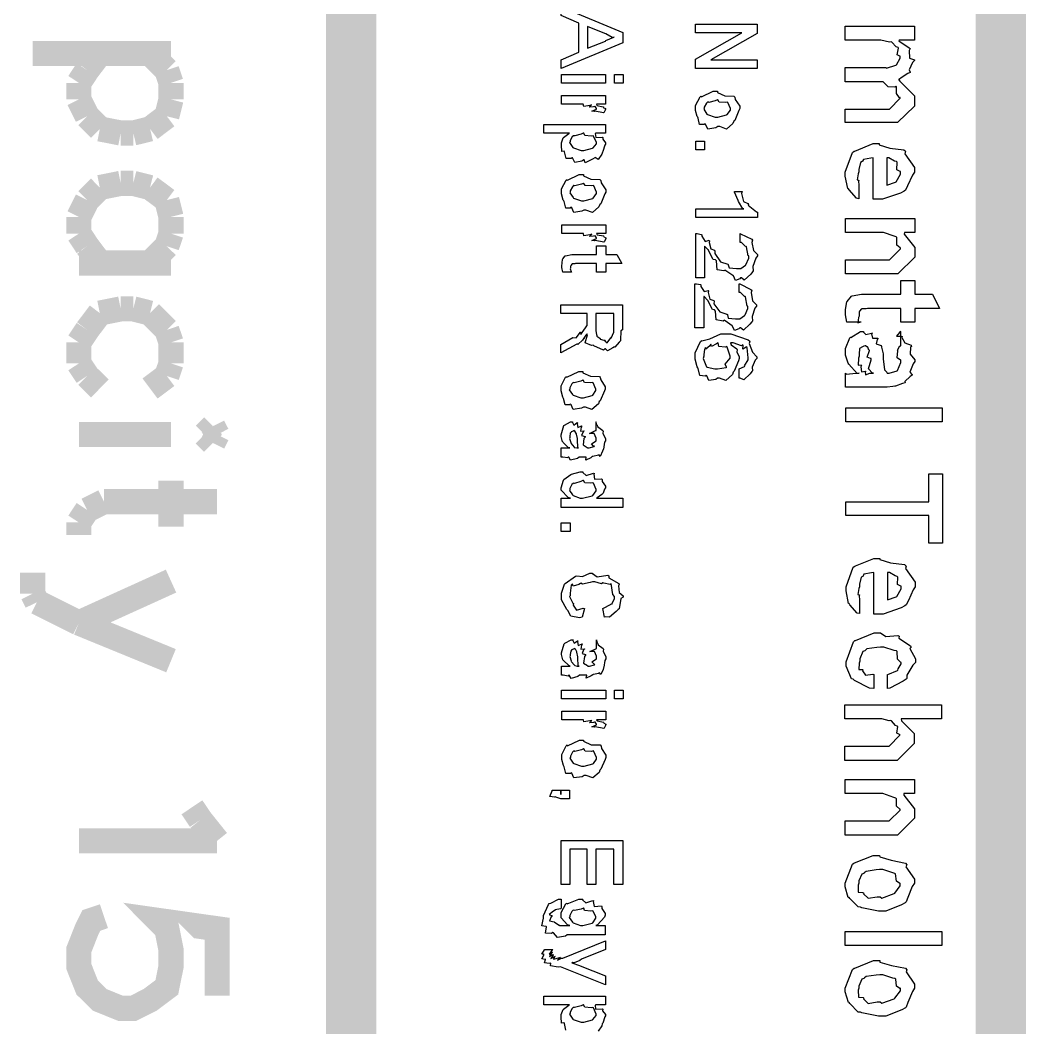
# Model space of a CAD drawing. Extents: x 0.1 to 11.6, y 0.3 to 16.2.
# Drawn here: x 1.4883 to 1.8883, y 1.4606 to 1.8616 of the extents above; entities that cross this region are included whole.
import ezdxf

# ---------------------------------------------------------------- set-up
doc = ezdxf.new("R2010")
doc.units = 0
doc.header["$MEASUREMENT"] = 0

msp = doc.modelspace()

# ---------------------------------------------------------------- linework, layer by layer
at = {"color": 0}
for points, const_width in [([(1.62001, 0.531685), (1.62001, 4.18001)], 0.02), ([(1.87831, 0.513346), (1.87831, 4.18001)], 0.02), ([(1.54833, 1.84831), (1.49333, 1.84831)], 0.01), ([(1.51497, 1.84169), (1.52001, 1.84831)], 0.01), ([(1.53999, 1.84831), (1.54665, 1.84169)], 0.01), ([(1.51167, 1.83664), (1.51497, 1.84169)], 0.01), ([(1.54665, 1.84169), (1.54833, 1.83664)], 0.01), ([(1.51167, 1.83003), (1.51167, 1.83664)], 0.01), ([(1.54833, 1.83664), (1.54833, 1.83003)], 0.01), ([(1.51497, 1.82335), (1.51167, 1.83003)], 0.01), ([(1.54833, 1.83003), (1.54665, 1.82335)], 0.01), ([(1.52001, 1.81831), (1.51497, 1.82335)], 0.01), ([(1.54665, 1.82335), (1.53999, 1.81831)], 0.01), ([(1.52832, 1.81668), (1.52001, 1.81831)], 0.01), ([(1.53331, 1.81668), (1.52832, 1.81668)], 0.01), ([(1.53999, 1.81831), (1.53331, 1.81668)], 0.01), ([(1.52832, 1.79665), (1.52001, 1.79497)], 0.01), ([(1.53331, 1.79665), (1.52832, 1.79665)], 0.01), ([(1.53999, 1.79497), (1.53331, 1.79665)], 0.01), ([(1.52001, 1.79497), (1.51497, 1.78999)], 0.01), ([(1.54665, 1.78999), (1.53999, 1.79497)], 0.01), ([(1.51497, 1.78999), (1.51167, 1.78331)], 0.01), ([(1.54833, 1.78331), (1.54665, 1.78999)], 0.01), ([(1.51167, 1.78331), (1.51167, 1.77664)], 0.01), ([(1.54833, 1.77664), (1.54833, 1.78331)], 0.01), ([(1.51167, 1.77664), (1.51497, 1.77165)], 0.01), ([(1.54665, 1.77165), (1.54833, 1.77664)], 0.01), ([(1.51497, 1.77165), (1.52001, 1.76497)], 0.01), ([(1.53999, 1.76497), (1.54665, 1.77165)], 0.01), ([(1.54833, 1.76497), (1.51167, 1.76497)], 0.01), ([(1.52001, 1.74501), (1.51497, 1.73833)], 0.01), ([(1.52832, 1.74669), (1.52001, 1.74501)], 0.01), ([(1.53331, 1.74669), (1.52832, 1.74669)], 0.01), ([(1.53999, 1.74501), (1.53331, 1.74669)], 0.01), ([(1.54665, 1.73833), (1.53999, 1.74501)], 0.01), ([(1.51497, 1.73833), (1.51167, 1.73335)], 0.01), ([(1.54833, 1.73335), (1.54665, 1.73833)], 0.01), ([(1.51167, 1.73335), (1.51167, 1.72499)], 0.01), ([(1.54833, 1.72499), (1.54833, 1.73335)], 0.01), ([(1.51167, 1.72499), (1.51497, 1.72)], 0.01), ([(1.54665, 1.72), (1.54833, 1.72499)], 0.01), ([(1.51497, 1.72), (1.52001, 1.715)], 0.01), ([(1.53999, 1.715), (1.54665, 1.72)], 0.01), ([(1.565, 1.69997), (1.56168, 1.69667)], 0.01), ([(1.56668, 1.69667), (1.565, 1.69997)], 0.01), ([(1.54833, 1.69667), (1.51167, 1.69667)], 0.01), ([(1.56168, 1.69667), (1.565, 1.69331)], 0.01), ([(1.565, 1.69331), (1.56668, 1.69667)], 0.01), ([(1.54833, 1.67833), (1.54833, 1.66)], 0.01), ([(1.52165, 1.66997), (1.51497, 1.66667)], 0.01), ([(1.56668, 1.66997), (1.52165, 1.66997)], 0.01), ([(1.51497, 1.66667), (1.51167, 1.66168)], 0.01), ([(1.51167, 1.66168), (1.51167, 1.65668)], 0.01), ([(1.49333, 1.63336), (1.49333, 1.64165)], 0.01), ([(1.54833, 1.63835), (1.51167, 1.62169)], 0.01), ([(1.49501, 1.62999), (1.49333, 1.63336)], 0.01), ([(1.51167, 1.62169), (1.49501, 1.62999)], 0.01), ([(1.54833, 1.60667), (1.51167, 1.62169)], 0.01), ([(1.55664, 1.54833), (1.56, 1.54335)], 0.01), ([(1.56, 1.54335), (1.56668, 1.535)], 0.01), ([(1.56668, 1.535), (1.51167, 1.535)], 0.01), ([(1.56668, 1.47331), (1.56668, 1.5), (1.54335, 1.50331), (1.54665, 1.5), (1.54833, 1.49164), (1.54833, 1.48497), (1.54665, 1.47667), (1.53999, 1.47168), (1.53331, 1.46832), (1.52832, 1.46832), (1.52001, 1.47168), (1.51497, 1.47667), (1.51167, 1.48497), (1.51167, 1.49164), (1.51497, 1.5), (1.51665, 1.50331), (1.52165, 1.50499)], 0.01)]:
    msp.add_lwpolyline(points, dxfattribs=dict(at, const_width=const_width))
for points in [[(1.70356, 1.86692), (1.72808, 1.85671), (1.72808, 1.8526), (1.70356, 1.84239), (1.70356, 1.84586), (1.7105, 1.8489), (1.7105, 1.8604), (1.70356, 1.86344), (1.70356, 1.86692)], [(1.71397, 1.8591), (1.71397, 1.85042), (1.72114, 1.85324), (1.72131, 1.85346), (1.7245, 1.85476), (1.72461, 1.85476), (1.72374, 1.85471), (1.72125, 1.85613), (1.72092, 1.85628), (1.71397, 1.8591)], [(1.75689, 1.85997), (1.78142, 1.85997), (1.78142, 1.85628), (1.76297, 1.84586), (1.78142, 1.84586), (1.78142, 1.84239), (1.75689, 1.84239), (1.75689, 1.84608), (1.77533, 1.8565), (1.75689, 1.8565), (1.75689, 1.85997)], [(1.81646, 1.85921), (1.84403, 1.85921), (1.84403, 1.85357), (1.83794, 1.85357), (1.83783, 1.85335), (1.84196, 1.85064), (1.84229, 1.85032), (1.8419, 1.8495), (1.84207, 1.8464), (1.84403, 1.84575), (1.84403, 1.84554), (1.84326, 1.84478), (1.84185, 1.84179), (1.84233, 1.84088), (1.84229, 1.84076), (1.84136, 1.84033), (1.83876, 1.83865), (1.838, 1.83806), (1.83772, 1.83794), (1.83817, 1.83735), (1.84403, 1.83149), (1.84403, 1.82949), (1.84403, 1.82731), (1.83729, 1.82081), (1.8349, 1.82081), (1.81646, 1.82081), (1.81646, 1.82622), (1.83231, 1.82622), (1.83404, 1.82622), (1.83838, 1.83057), (1.83838, 1.83078), (1.83811, 1.83072), (1.83692, 1.83242), (1.83692, 1.83507), (1.83664, 1.83535), (1.83615, 1.83496), (1.83356, 1.83512), (1.8316, 1.83708), (1.831, 1.83708), (1.81646, 1.83708), (1.81646, 1.84272), (1.83274, 1.84272), (1.83285, 1.8425), (1.83664, 1.84364), (1.83686, 1.84381), (1.83686, 1.84381), (1.83838, 1.8464), (1.83838, 1.84728), (1.83822, 1.84722), (1.83712, 1.84776), (1.83763, 1.85047), (1.83751, 1.85075), (1.83675, 1.85101), (1.83501, 1.85281), (1.83469, 1.85292), (1.83404, 1.85286), (1.83062, 1.85357), (1.82949, 1.85357), (1.81646, 1.85357), (1.81646, 1.85921)], [(1.70361, 1.84), (1.72119, 1.84), (1.72119, 1.83653), (1.70361, 1.83653), (1.70361, 1.84)], [(1.72467, 1.84), (1.72814, 1.84), (1.72814, 1.83653), (1.72467, 1.83653), (1.72467, 1.84)], [(1.76563, 1.83333), (1.76563, 1.83285), (1.76861, 1.83149), (1.77219, 1.83137), (1.77257, 1.83094), (1.77274, 1.83003), (1.77453, 1.82731), (1.77453, 1.82639), (1.77419, 1.82563), (1.77251, 1.82172), (1.77214, 1.8214), (1.77181, 1.82047), (1.76926, 1.81825), (1.76665, 1.81922), (1.76585, 1.81922), (1.76503, 1.81874), (1.76178, 1.81825), (1.76096, 1.82015), (1.76064, 1.82032), (1.76042, 1.82004), (1.75857, 1.82004), (1.75797, 1.82264), (1.75781, 1.82292), (1.7576, 1.82319), (1.75694, 1.82563), (1.75694, 1.82639), (1.75694, 1.82764), (1.75874, 1.83106), (1.75911, 1.83137), (1.75928, 1.83106), (1.764, 1.83333), (1.76563, 1.83333)], [(1.70361, 1.8316), (1.72119, 1.8316), (1.72119, 1.82813), (1.7175, 1.82813), (1.71772, 1.82764), (1.72021, 1.82715), (1.72032, 1.82704), (1.72026, 1.82688), (1.72119, 1.82639), (1.72119, 1.82617), (1.72097, 1.82579), (1.72043, 1.82476), (1.72032, 1.82465), (1.71685, 1.82531), (1.71658, 1.82525), (1.71565, 1.82531), (1.7175, 1.82611), (1.7175, 1.82639), (1.7175, 1.82639), (1.71696, 1.82721), (1.71685, 1.82726), (1.71631, 1.8271), (1.71463, 1.82693), (1.71556, 1.8279), (1.71556, 1.8279), (1.71485, 1.82764), (1.71246, 1.82726), (1.71229, 1.82813), (1.71229, 1.82813), (1.70361, 1.82813), (1.70361, 1.8316)], [(1.76563, 1.82986), (1.76481, 1.82949), (1.76221, 1.82883), (1.76178, 1.82904), (1.76172, 1.829), (1.76124, 1.8285), (1.76042, 1.82693), (1.76042, 1.82639), (1.76019, 1.82611), (1.7615, 1.82417), (1.76172, 1.824), (1.76172, 1.824), (1.76481, 1.82292), (1.76585, 1.82292), (1.76585, 1.82292), (1.76932, 1.82385), (1.76953, 1.824), (1.76953, 1.824), (1.77083, 1.82579), (1.77083, 1.82639), (1.77083, 1.82639), (1.76975, 1.82883), (1.76953, 1.829), (1.76878, 1.82883), (1.76628, 1.82894), (1.76579, 1.82986), (1.76563, 1.82986)], [(1.69667, 1.8201), (1.72119, 1.8201), (1.72119, 1.81662), (1.71729, 1.81662), (1.71707, 1.81646), (1.71724, 1.81494), (1.71994, 1.81504), (1.72011, 1.81489), (1.72006, 1.81429), (1.72119, 1.81282), (1.72119, 1.81228), (1.72086, 1.81179), (1.72011, 1.80931), (1.71989, 1.80903), (1.71967, 1.80826), (1.71826, 1.8061), (1.71707, 1.80696), (1.71685, 1.80686), (1.71599, 1.80626), (1.71311, 1.80485), (1.71262, 1.80599), (1.71251, 1.80599), (1.71175, 1.8055), (1.70888, 1.80496), (1.70806, 1.80675), (1.70774, 1.80686), (1.70747, 1.80658), (1.70546, 1.80658), (1.70486, 1.80919), (1.70469, 1.80946), (1.70464, 1.8094), (1.70372, 1.80935), (1.70361, 1.8119), (1.70361, 1.81272), (1.70361, 1.81272), (1.70432, 1.81472), (1.70449, 1.81489), (1.70449, 1.81489), (1.7066, 1.81651), (1.70687, 1.81662), (1.69667, 1.81662), (1.69667, 1.8201)], [(1.71229, 1.81662), (1.71149, 1.81624), (1.70888, 1.81554), (1.70844, 1.81558), (1.70839, 1.81554), (1.7079, 1.8151), (1.70708, 1.81364), (1.70708, 1.81315), (1.70687, 1.81287), (1.70817, 1.81093), (1.70839, 1.81076), (1.70839, 1.81076), (1.71149, 1.80968), (1.71251, 1.80968), (1.71251, 1.80968), (1.71599, 1.8106), (1.71619, 1.81076), (1.71619, 1.81076), (1.7175, 1.81239), (1.7175, 1.81293), (1.7175, 1.81293), (1.71642, 1.81538), (1.71619, 1.81554), (1.71544, 1.81538), (1.71294, 1.81564), (1.71246, 1.81662), (1.71229, 1.81662)], [(1.757, 1.81342), (1.76047, 1.81342), (1.76047, 1.80996), (1.757, 1.80996), (1.757, 1.81342)], [(1.82194, 1.79596), (1.82194, 1.79053), (1.82101, 1.79069), (1.81803, 1.794), (1.81782, 1.79443), (1.81749, 1.79454), (1.81651, 1.79953), (1.81651, 1.80115), (1.81651, 1.80115), (1.81939, 1.80892), (1.81999, 1.8094), (1.82031, 1.80946), (1.82753, 1.81244), (1.82997, 1.81244), (1.82997, 1.81201), (1.83419, 1.81065), (1.83974, 1.80994), (1.84039, 1.8094), (1.84017, 1.80843), (1.84407, 1.803), (1.84407, 1.80115), (1.84321, 1.79992), (1.84131, 1.79563), (1.84039, 1.79394), (1.83996, 1.79357), (1.83849, 1.79275), (1.83128, 1.79031), (1.82889, 1.79031), (1.82856, 1.79031), (1.82781, 1.79031), (1.82758, 1.79031), (1.82758, 1.80681), (1.82661, 1.80669), (1.82368, 1.8061), (1.82335, 1.80544), (1.82324, 1.80528), (1.82254, 1.80496), (1.82194, 1.80214), (1.82194, 1.80117), (1.82167, 1.80046), (1.82124, 1.79801), (1.82194, 1.79796), (1.82194, 1.7979), (1.82172, 1.79753), (1.82194, 1.79596), (1.82194, 1.79596)], [(1.83301, 1.80681), (1.83301, 1.79596), (1.83301, 1.79596), (1.83649, 1.7971), (1.83669, 1.79725), (1.83669, 1.79725), (1.83843, 1.80035), (1.83843, 1.80138), (1.83832, 1.80132), (1.83703, 1.80208), (1.83712, 1.80501), (1.83692, 1.80528), (1.8361, 1.80544), (1.83376, 1.80681), (1.83301, 1.80681)], [(1.71235, 1.80012), (1.71235, 1.79964), (1.71533, 1.79829), (1.71892, 1.79818), (1.71929, 1.79775), (1.71946, 1.79682), (1.72125, 1.79411), (1.72125, 1.79318), (1.72092, 1.79243), (1.71924, 1.78851), (1.71886, 1.78819), (1.71853, 1.78728), (1.71599, 1.78506), (1.71337, 1.78603), (1.71257, 1.78603), (1.71175, 1.78554), (1.7085, 1.78506), (1.70768, 1.78694), (1.70736, 1.78711), (1.70714, 1.78683), (1.70529, 1.78683), (1.70469, 1.78944), (1.70454, 1.78971), (1.70432, 1.78999), (1.70367, 1.79243), (1.70367, 1.79318), (1.70367, 1.79443), (1.70546, 1.79785), (1.70583, 1.79818), (1.706, 1.79785), (1.71072, 1.80012), (1.71235, 1.80012)], [(1.71235, 1.79665), (1.71153, 1.79628), (1.70893, 1.79563), (1.7085, 1.79585), (1.70844, 1.79579), (1.70796, 1.79531), (1.70714, 1.79372), (1.70714, 1.79318), (1.70692, 1.79292), (1.70822, 1.79096), (1.70844, 1.79081), (1.70844, 1.79081), (1.71153, 1.78971), (1.71257, 1.78971), (1.71257, 1.78971), (1.71604, 1.79064), (1.71625, 1.79081), (1.71625, 1.79081), (1.71756, 1.79258), (1.71756, 1.79318), (1.71756, 1.79318), (1.71647, 1.79563), (1.71625, 1.79579), (1.7155, 1.79563), (1.713, 1.79574), (1.71251, 1.79665), (1.71235, 1.79665)], [(1.757, 1.78304), (1.757, 1.78651), (1.7761, 1.78651), (1.77572, 1.78646), (1.77408, 1.78944), (1.77393, 1.78976), (1.77393, 1.78976), (1.77246, 1.79318), (1.7724, 1.79346), (1.77544, 1.79346), (1.77528, 1.79254), (1.77604, 1.78939), (1.77778, 1.78863), (1.77806, 1.78825), (1.77789, 1.78793), (1.78119, 1.78537), (1.78153, 1.78521), (1.78153, 1.78304), (1.757, 1.78304)], [(1.81657, 1.78271), (1.84412, 1.78271), (1.84412, 1.77707), (1.84, 1.77707), (1.8399, 1.77642), (1.84412, 1.77106), (1.84412, 1.76926), (1.84412, 1.76731), (1.8374, 1.76058), (1.83306, 1.76058), (1.81657, 1.76058), (1.81657, 1.76622), (1.83176, 1.76622), (1.83415, 1.76622), (1.83849, 1.77056), (1.83849, 1.771), (1.83832, 1.77094), (1.83703, 1.77208), (1.83703, 1.77507), (1.83675, 1.77533), (1.83594, 1.77556), (1.83165, 1.77707), (1.83024, 1.77707), (1.81657, 1.77707), (1.81657, 1.78271)], [(1.70372, 1.78017), (1.72131, 1.78017), (1.72131, 1.77669), (1.71761, 1.77669), (1.71783, 1.77621), (1.72032, 1.77571), (1.72043, 1.77561), (1.72037, 1.77544), (1.72131, 1.77496), (1.72131, 1.77474), (1.72108, 1.77436), (1.72054, 1.77333), (1.72043, 1.77322), (1.71696, 1.77388), (1.71669, 1.77382), (1.71576, 1.77388), (1.71761, 1.77468), (1.71761, 1.77496), (1.71761, 1.77496), (1.71707, 1.77576), (1.71696, 1.77582), (1.71642, 1.77567), (1.71474, 1.7755), (1.71565, 1.77647), (1.71565, 1.77647), (1.71496, 1.77621), (1.71257, 1.77582), (1.7124, 1.77669), (1.7124, 1.77669), (1.70372, 1.77669), (1.70372, 1.78017)], [(1.76053, 1.75906), (1.75706, 1.75906), (1.75706, 1.77664), (1.75765, 1.77664), (1.75922, 1.77632), (1.75944, 1.77621), (1.75944, 1.77556), (1.76074, 1.77354), (1.76232, 1.77397), (1.76247, 1.77382), (1.76232, 1.77311), (1.76297, 1.77056), (1.76454, 1.77001), (1.76465, 1.76969), (1.7646, 1.76867), (1.76687, 1.76546), (1.76975, 1.76449), (1.77007, 1.76426), (1.76996, 1.76426), (1.77029, 1.76297), (1.77322, 1.76275), (1.77419, 1.76275), (1.7749, 1.76275), (1.77681, 1.76406), (1.77701, 1.76426), (1.77701, 1.76426), (1.7781, 1.76687), (1.7781, 1.76774), (1.77783, 1.76774), (1.77718, 1.77143), (1.77701, 1.77165), (1.77681, 1.77154), (1.77517, 1.77317), (1.77463, 1.77317), (1.77463, 1.77664), (1.77485, 1.77658), (1.77929, 1.77442), (1.77962, 1.77403), (1.77935, 1.77317), (1.77994, 1.76992), (1.78157, 1.76828), (1.78157, 1.76774), (1.78088, 1.76693), (1.77974, 1.76361), (1.77989, 1.76183), (1.77962, 1.76144), (1.77892, 1.76053), (1.77632, 1.75814), (1.77518, 1.75906), (1.77485, 1.75906), (1.77453, 1.75868), (1.77279, 1.75803), (1.77203, 1.75982), (1.77181, 1.75993), (1.77181, 1.75993), (1.76904, 1.76188), (1.76878, 1.7621), (1.76822, 1.76178), (1.76551, 1.76226), (1.76525, 1.76579), (1.76486, 1.76622), (1.764, 1.76639), (1.76215, 1.76997), (1.76204, 1.77012), (1.76199, 1.77012), (1.76064, 1.77154), (1.76053, 1.77165), (1.76053, 1.75906)], [(1.70762, 1.76133), (1.70415, 1.76133), (1.70415, 1.76133), (1.70372, 1.76313), (1.70372, 1.76372), (1.70372, 1.76372), (1.70404, 1.76639), (1.70415, 1.76654), (1.70415, 1.76654), (1.70514, 1.76779), (1.70524, 1.76785), (1.70524, 1.76785), (1.70768, 1.76828), (1.7085, 1.76828), (1.71761, 1.76828), (1.71761, 1.77175), (1.72131, 1.77175), (1.72131, 1.76828), (1.72564, 1.76828), (1.7276, 1.76481), (1.72131, 1.76481), (1.72131, 1.76133), (1.71761, 1.76133), (1.71761, 1.76481), (1.70915, 1.76481), (1.70893, 1.76465), (1.7079, 1.76465), (1.70785, 1.7646), (1.70774, 1.76443), (1.70742, 1.76406), (1.70742, 1.76394), (1.70725, 1.76372), (1.70719, 1.76307), (1.70719, 1.76286), (1.70703, 1.76264), (1.70751, 1.7615), (1.70762, 1.76133)], [(1.76019, 1.7391), (1.75672, 1.7391), (1.75672, 1.75667), (1.75732, 1.75668), (1.7589, 1.75635), (1.75911, 1.75624), (1.75911, 1.75558), (1.76042, 1.75358), (1.76199, 1.75401), (1.76215, 1.75386), (1.76199, 1.75315), (1.76264, 1.7506), (1.76421, 1.75006), (1.76432, 1.74972), (1.76426, 1.74869), (1.76654, 1.7455), (1.76942, 1.74453), (1.76975, 1.74431), (1.76964, 1.74431), (1.76996, 1.743), (1.77289, 1.74278), (1.77388, 1.74278), (1.77458, 1.74278), (1.77647, 1.74408), (1.77669, 1.74431), (1.77669, 1.74431), (1.77778, 1.7469), (1.77778, 1.74778), (1.7775, 1.74778), (1.77686, 1.75147), (1.77669, 1.75168), (1.77647, 1.75157), (1.77485, 1.75321), (1.77431, 1.75321), (1.77431, 1.75667), (1.77453, 1.75662), (1.77897, 1.75444), (1.77929, 1.75407), (1.77903, 1.75321), (1.77962, 1.74994), (1.78125, 1.74832), (1.78125, 1.74778), (1.78054, 1.74696), (1.7794, 1.74365), (1.77957, 1.74186), (1.77929, 1.74149), (1.7786, 1.74056), (1.77599, 1.73817), (1.77485, 1.7391), (1.77453, 1.7391), (1.77419, 1.73872), (1.77246, 1.73807), (1.77169, 1.73986), (1.77149, 1.73996), (1.77149, 1.73996), (1.76872, 1.74192), (1.76844, 1.74214), (1.7679, 1.74181), (1.76519, 1.74229), (1.76492, 1.74582), (1.76454, 1.74626), (1.76367, 1.74642), (1.76183, 1.75), (1.76172, 1.75017), (1.76167, 1.75017), (1.76031, 1.75157), (1.76019, 1.75168), (1.76019, 1.7391)], [(1.82269, 1.74143), (1.81706, 1.74143), (1.81706, 1.74143), (1.81662, 1.74436), (1.81662, 1.74533), (1.81662, 1.74642), (1.81717, 1.74946), (1.81728, 1.74968), (1.81728, 1.74968), (1.81901, 1.75174), (1.81922, 1.75185), (1.81922, 1.75185), (1.82297, 1.7525), (1.82422, 1.7525), (1.83854, 1.7525), (1.83854, 1.75792), (1.84418, 1.75792), (1.84418, 1.7525), (1.85113, 1.7525), (1.85394, 1.74685), (1.84418, 1.74685), (1.84418, 1.74143), (1.83854, 1.74143), (1.83854, 1.74685), (1.82531, 1.74685), (1.82476, 1.74675), (1.82319, 1.74669), (1.82314, 1.74664), (1.82286, 1.74658), (1.82232, 1.74588), (1.82226, 1.74576), (1.822, 1.74565), (1.82206, 1.74431), (1.82206, 1.74382), (1.82178, 1.74322), (1.8215, 1.7411), (1.82264, 1.74149), (1.82269, 1.74143)], [(1.7034, 1.74832), (1.72792, 1.74832), (1.72792, 1.73833), (1.72726, 1.73801), (1.72715, 1.73426), (1.72706, 1.734), (1.72651, 1.7334), (1.72488, 1.73144), (1.72467, 1.73161), (1.72467, 1.73161), (1.72407, 1.73112), (1.7219, 1.73004), (1.72119, 1.73074), (1.72097, 1.73074), (1.72032, 1.73031), (1.71653, 1.73204), (1.71619, 1.73226), (1.71556, 1.7321), (1.71311, 1.73318), (1.71392, 1.73633), (1.71382, 1.73682), (1.71332, 1.73622), (1.71197, 1.73426), (1.71272, 1.73508), (1.71272, 1.73508), (1.71213, 1.73443), (1.71012, 1.73247), (1.70969, 1.73275), (1.70969, 1.73269), (1.7034, 1.72922), (1.7034, 1.73247), (1.70817, 1.73529), (1.70817, 1.73529), (1.70942, 1.73514), (1.71121, 1.73736), (1.71143, 1.73747), (1.71132, 1.73731), (1.71132, 1.73649), (1.71283, 1.73867), (1.71294, 1.73876), (1.71294, 1.73876), (1.71376, 1.73996), (1.71382, 1.74007), (1.71382, 1.74007), (1.71382, 1.74121), (1.71382, 1.7416), (1.71382, 1.74485), (1.7034, 1.74485), (1.7034, 1.74832)], [(1.71729, 1.74485), (1.71729, 1.73876), (1.71729, 1.73812), (1.71761, 1.73633), (1.71772, 1.73617), (1.71772, 1.73583), (1.71886, 1.73497), (1.71903, 1.73486), (1.71903, 1.73469), (1.72049, 1.73421), (1.72097, 1.73421), (1.72092, 1.734), (1.72185, 1.73324), (1.72319, 1.73514), (1.72336, 1.73529), (1.72331, 1.73529), (1.72342, 1.73508), (1.72444, 1.73736), (1.72444, 1.73812), (1.72444, 1.74485), (1.71729, 1.74485)], [(1.77436, 1.71913), (1.77436, 1.72282), (1.77436, 1.72282), (1.77642, 1.72379), (1.77653, 1.7239), (1.77647, 1.72396), (1.77783, 1.7264), (1.77783, 1.72717), (1.77783, 1.72717), (1.77746, 1.73122), (1.7774, 1.73172), (1.77707, 1.73139), (1.77576, 1.73068), (1.77582, 1.73226), (1.77567, 1.73238), (1.77522, 1.73193), (1.77197, 1.73324), (1.77089, 1.73324), (1.77106, 1.73242), (1.77333, 1.73074), (1.77349, 1.73042), (1.77339, 1.7296), (1.77436, 1.72765), (1.77436, 1.72694), (1.77403, 1.72607), (1.77235, 1.7219), (1.77197, 1.72151), (1.7716, 1.7206), (1.76899, 1.71821), (1.7665, 1.71913), (1.76568, 1.71913), (1.76497, 1.71864), (1.76221, 1.71815), (1.76144, 1.72006), (1.76113, 1.72022), (1.76079, 1.71989), (1.75863, 1.72011), (1.75803, 1.72293), (1.75786, 1.72325), (1.7576, 1.72358), (1.75678, 1.72663), (1.75678, 1.7276), (1.75678, 1.72922), (1.75896, 1.73367), (1.75939, 1.73411), (1.75944, 1.73394), (1.76269, 1.73471), (1.76704, 1.73671), (1.7685, 1.73671), (1.771, 1.73671), (1.77794, 1.73438), (1.77849, 1.73389), (1.77832, 1.73286), (1.77957, 1.7295), (1.78131, 1.7276), (1.78131, 1.72694), (1.78065, 1.72629), (1.77946, 1.72353), (1.77957, 1.722), (1.77935, 1.72174), (1.77865, 1.72082), (1.7761, 1.71843), (1.77474, 1.71918), (1.77436, 1.71913)], [(1.82206, 1.72114), (1.82118, 1.72097), (1.81793, 1.72472), (1.81771, 1.72504), (1.81771, 1.72504), (1.81662, 1.72831), (1.81662, 1.72939), (1.81662, 1.7309), (1.81825, 1.73514), (1.81858, 1.73546), (1.81874, 1.73529), (1.82249, 1.73763), (1.82379, 1.73763), (1.82368, 1.73747), (1.82471, 1.73643), (1.82699, 1.73708), (1.82726, 1.73699), (1.82699, 1.73671), (1.82726, 1.73508), (1.82949, 1.73503), (1.82964, 1.73481), (1.82921, 1.73454), (1.82872, 1.73275), (1.83083, 1.7321), (1.83094, 1.73178), (1.83094, 1.73139), (1.83154, 1.72874), (1.8316, 1.72829), (1.8316, 1.72683), (1.83214, 1.72244), (1.83296, 1.72151), (1.83311, 1.72114), (1.83311, 1.72114), (1.83376, 1.72114), (1.83399, 1.72114), (1.83399, 1.72114), (1.83708, 1.72206), (1.83724, 1.72222), (1.83724, 1.72222), (1.83854, 1.72532), (1.83854, 1.72635), (1.83843, 1.72629), (1.83718, 1.72726), (1.83746, 1.73003), (1.83724, 1.73025), (1.83724, 1.73025), (1.83817, 1.73193), (1.83854, 1.73199), (1.83854, 1.73763), (1.83806, 1.73725), (1.83681, 1.73579), (1.83876, 1.73589), (1.83919, 1.73568), (1.83897, 1.73525), (1.84022, 1.73318), (1.84267, 1.73221), (1.84289, 1.73178), (1.84239, 1.73144), (1.84229, 1.72868), (1.84418, 1.72646), (1.84418, 1.72569), (1.84347, 1.72482), (1.84218, 1.72146), (1.84315, 1.72043), (1.8431, 1.72026), (1.84229, 1.71978), (1.84022, 1.71782), (1.84028, 1.71728), (1.84028, 1.71724), (1.83925, 1.71696), (1.83653, 1.71599), (1.83615, 1.71593), (1.83539, 1.71582), (1.83317, 1.7155), (1.83247, 1.7155), (1.82813, 1.7155), (1.82639, 1.7155), (1.82249, 1.7155), (1.82118, 1.7155), (1.82036, 1.7155), (1.81754, 1.7155), (1.81662, 1.7155), (1.81662, 1.72114), (1.817, 1.72065), (1.82075, 1.72114), (1.82206, 1.72114)], [(1.7659, 1.73324), (1.76531, 1.73281), (1.76324, 1.73178), (1.76307, 1.73258), (1.76307, 1.73258), (1.76264, 1.73204), (1.76107, 1.73064), (1.7609, 1.73128), (1.7609, 1.73128), (1.76047, 1.73058), (1.76025, 1.72851), (1.76025, 1.72781), (1.75999, 1.72694), (1.76133, 1.72358), (1.76156, 1.72347), (1.76156, 1.72347), (1.76465, 1.72282), (1.76568, 1.72282), (1.76568, 1.72282), (1.76915, 1.72336), (1.76937, 1.72347), (1.76921, 1.72347), (1.76872, 1.72472), (1.77067, 1.72706), (1.77067, 1.72781), (1.77067, 1.72781), (1.76958, 1.7315), (1.76937, 1.73172), (1.76867, 1.7315), (1.76622, 1.73178), (1.76594, 1.73324), (1.7659, 1.73324)], [(1.82769, 1.72114), (1.82726, 1.72108), (1.82574, 1.72287), (1.82682, 1.72635), (1.82682, 1.727), (1.82656, 1.72689), (1.82514, 1.72749), (1.82617, 1.73008), (1.82617, 1.73025), (1.8259, 1.73031), (1.82542, 1.7315), (1.82531, 1.73156), (1.82508, 1.73156), (1.8246, 1.73199), (1.82443, 1.73199), (1.82394, 1.73188), (1.82281, 1.73128), (1.82269, 1.73112), (1.82221, 1.7309), (1.82206, 1.72862), (1.82206, 1.72786), (1.82178, 1.72706), (1.82156, 1.72433), (1.82281, 1.72439), (1.82292, 1.72418), (1.82269, 1.72364), (1.82297, 1.72163), (1.82449, 1.72189), (1.82465, 1.72179), (1.82443, 1.72163), (1.82449, 1.72049), (1.82622, 1.72114), (1.82682, 1.72114), (1.82769, 1.72114)], [(1.71213, 1.72174), (1.71213, 1.72125), (1.71511, 1.71989), (1.71869, 1.71978), (1.71907, 1.71935), (1.71924, 1.71843), (1.72103, 1.71571), (1.72103, 1.71479), (1.72071, 1.71403), (1.71903, 1.71012), (1.71864, 1.70979), (1.71832, 1.70888), (1.71576, 1.70665), (1.71317, 1.70762), (1.71235, 1.70762), (1.71153, 1.70714), (1.70828, 1.70665), (1.70747, 1.70856), (1.70714, 1.70871), (1.70692, 1.70844), (1.70508, 1.70844), (1.70449, 1.71104), (1.70432, 1.71132), (1.7041, 1.71158), (1.70344, 1.71403), (1.70344, 1.71479), (1.70344, 1.71604), (1.70524, 1.71946), (1.70563, 1.71978), (1.70578, 1.71946), (1.7105, 1.72174), (1.71213, 1.72174)], [(1.71213, 1.71826), (1.71132, 1.71789), (1.70871, 1.71724), (1.70828, 1.71744), (1.70822, 1.71739), (1.70774, 1.7169), (1.70692, 1.71533), (1.70692, 1.71479), (1.70671, 1.71451), (1.70801, 1.71257), (1.70822, 1.7124), (1.70822, 1.7124), (1.71132, 1.71132), (1.71235, 1.71132), (1.71235, 1.71132), (1.71582, 1.71224), (1.71604, 1.7124), (1.71604, 1.7124), (1.71733, 1.71419), (1.71733, 1.71479), (1.71733, 1.71479), (1.71625, 1.71724), (1.71604, 1.71739), (1.71528, 1.71724), (1.71278, 1.71733), (1.71229, 1.71826), (1.71213, 1.71826)], [(1.81668, 1.70736), (1.85508, 1.70736), (1.85508, 1.70171), (1.81668, 1.70171), (1.81668, 1.70736)], [(1.70697, 1.69135), (1.70632, 1.69157), (1.70426, 1.69353), (1.70415, 1.69374), (1.704, 1.69379), (1.7035, 1.6959), (1.7035, 1.69656), (1.7035, 1.69656), (1.70458, 1.70025), (1.70481, 1.70047), (1.70481, 1.70047), (1.70725, 1.70176), (1.70806, 1.70176), (1.70796, 1.7015), (1.7085, 1.70042), (1.70985, 1.70144), (1.71001, 1.70133), (1.70985, 1.70096), (1.71012, 1.69949), (1.71164, 1.70014), (1.71175, 1.70003), (1.71149, 1.69965), (1.71121, 1.69808), (1.71257, 1.69819), (1.71262, 1.69808), (1.71224, 1.69781), (1.71164, 1.69635), (1.713, 1.6959), (1.71306, 1.69569), (1.71257, 1.69515), (1.71224, 1.69254), (1.71382, 1.69157), (1.71392, 1.69135), (1.71392, 1.69135), (1.71457, 1.69135), (1.71457, 1.69135), (1.71457, 1.69135), (1.71664, 1.69189), (1.71674, 1.692), (1.71642, 1.69206), (1.71556, 1.69303), (1.71739, 1.69422), (1.71739, 1.69461), (1.71739, 1.69526), (1.71664, 1.6971), (1.71653, 1.69721), (1.7161, 1.6971), (1.71474, 1.6971), (1.71713, 1.69825), (1.71739, 1.69829), (1.71739, 1.70176), (1.71733, 1.7015), (1.71761, 1.70058), (1.71783, 1.70047), (1.71799, 1.69982), (1.72006, 1.69835), (1.72021, 1.69808), (1.72011, 1.69726), (1.72108, 1.69499), (1.72108, 1.69418), (1.72076, 1.69358), (1.72032, 1.69092), (1.72021, 1.69069), (1.72, 1.69), (1.71907, 1.68793), (1.71847, 1.68875), (1.71847, 1.68875), (1.71838, 1.68843), (1.7161, 1.68793), (1.71588, 1.68788), (1.71528, 1.68744), (1.71326, 1.68647), (1.71349, 1.68767), (1.71349, 1.68767), (1.71067, 1.68767), (1.70996, 1.68718), (1.70725, 1.68642), (1.70654, 1.68767), (1.70632, 1.68767), (1.70611, 1.68739), (1.70415, 1.68767), (1.7035, 1.68767), (1.7035, 1.69135), (1.70437, 1.69135), (1.70632, 1.69135), (1.70697, 1.69135)], [(1.71044, 1.69135), (1.71007, 1.69146), (1.71001, 1.69461), (1.71001, 1.69504), (1.70996, 1.69504), (1.70958, 1.69689), (1.70958, 1.697), (1.70958, 1.697), (1.70899, 1.69803), (1.70893, 1.69808), (1.70888, 1.69808), (1.70856, 1.69829), (1.7085, 1.69829), (1.70828, 1.69808), (1.70746, 1.69775), (1.70742, 1.69764), (1.70714, 1.69726), (1.70697, 1.69596), (1.70697, 1.69547), (1.70676, 1.69515), (1.70731, 1.69347), (1.70742, 1.69331), (1.70731, 1.69319), (1.70861, 1.69168), (1.70871, 1.69157), (1.70871, 1.69157), (1.70969, 1.69135), (1.71001, 1.69135), (1.71044, 1.69135)], [(1.7035, 1.67139), (1.70719, 1.67139), (1.70628, 1.6716), (1.7035, 1.67453), (1.7035, 1.67551), (1.7035, 1.67551), (1.70437, 1.67854), (1.70458, 1.67876), (1.70458, 1.67876), (1.70731, 1.68083), (1.70762, 1.68093), (1.70762, 1.68093), (1.71104, 1.68181), (1.71218, 1.68181), (1.71208, 1.68158), (1.71349, 1.68033), (1.71642, 1.68126), (1.71674, 1.68115), (1.71647, 1.68088), (1.71679, 1.67893), (1.71957, 1.67904), (1.71978, 1.67876), (1.71978, 1.67796), (1.72108, 1.67617), (1.72108, 1.67551), (1.72076, 1.67497), (1.72017, 1.67329), (1.72, 1.67312), (1.71963, 1.67279), (1.71783, 1.6715), (1.71761, 1.67139), (1.72803, 1.67139), (1.72803, 1.66769), (1.7035, 1.66769), (1.7035, 1.67139)], [(1.81674, 1.66992), (1.84972, 1.66992), (1.84972, 1.68099), (1.85514, 1.68099), (1.85514, 1.65343), (1.84972, 1.65343), (1.84972, 1.6645), (1.81674, 1.6645), (1.81674, 1.66992)], [(1.71218, 1.67833), (1.71138, 1.67796), (1.70876, 1.67725), (1.70833, 1.67731), (1.70828, 1.67725), (1.70779, 1.67676), (1.70697, 1.67518), (1.70697, 1.67464), (1.70682, 1.67443), (1.70806, 1.67264), (1.70828, 1.67247), (1.70828, 1.67247), (1.71104, 1.67139), (1.71197, 1.67139), (1.71197, 1.67139), (1.71588, 1.67231), (1.7161, 1.67247), (1.7161, 1.67247), (1.71739, 1.67426), (1.71739, 1.67486), (1.71739, 1.67486), (1.71631, 1.67731), (1.7161, 1.67746), (1.71533, 1.67731), (1.71294, 1.6774), (1.71235, 1.67833), (1.71218, 1.67833)], [(1.70356, 1.66151), (1.70703, 1.66151), (1.70703, 1.65804), (1.70356, 1.65804), (1.70356, 1.66151)], [(1.82221, 1.63092), (1.82221, 1.62549), (1.82129, 1.62565), (1.81831, 1.62896), (1.81808, 1.62939), (1.81776, 1.6295), (1.81679, 1.63449), (1.81679, 1.63613), (1.81679, 1.63613), (1.81967, 1.64388), (1.82026, 1.64436), (1.82058, 1.64442), (1.82781, 1.6474), (1.83024, 1.6474), (1.83024, 1.64697), (1.83447, 1.64561), (1.84, 1.64492), (1.84065, 1.64436), (1.84044, 1.64339), (1.84435, 1.63796), (1.84435, 1.63613), (1.84347, 1.63487), (1.84158, 1.63058), (1.84065, 1.6289), (1.84022, 1.62853), (1.83876, 1.62771), (1.83154, 1.62526), (1.82915, 1.62526), (1.82883, 1.62526), (1.82807, 1.62526), (1.82785, 1.62526), (1.82785, 1.64176), (1.82688, 1.64165), (1.82394, 1.64106), (1.82362, 1.6404), (1.82351, 1.64025), (1.82281, 1.63992), (1.82221, 1.6371), (1.82221, 1.63613), (1.82194, 1.63542), (1.8215, 1.63297), (1.82221, 1.63292), (1.82221, 1.63286), (1.822, 1.63249), (1.82221, 1.63092), (1.82221, 1.63092)], [(1.71272, 1.62744), (1.71186, 1.62397), (1.71083, 1.62369), (1.70731, 1.62435), (1.70611, 1.62668), (1.70578, 1.627), (1.70578, 1.627), (1.70361, 1.63092), (1.70361, 1.63221), (1.70361, 1.63351), (1.70486, 1.6371), (1.70514, 1.63743), (1.70514, 1.63743), (1.70915, 1.64029), (1.70969, 1.64046), (1.70969, 1.6404), (1.71203, 1.64014), (1.71496, 1.64154), (1.71599, 1.64154), (1.71593, 1.64143), (1.71787, 1.64003), (1.722, 1.64068), (1.7225, 1.64046), (1.7225, 1.6396), (1.7264, 1.63737), (1.72661, 1.63699), (1.72624, 1.63644), (1.72656, 1.63385), (1.72814, 1.63249), (1.72814, 1.632), (1.72721, 1.63146), (1.72651, 1.62733), (1.72618, 1.627), (1.72542, 1.62619), (1.72271, 1.62397), (1.72119, 1.62407), (1.72076, 1.62397), (1.72011, 1.62744), (1.72011, 1.62744), (1.72336, 1.62918), (1.72358, 1.62939), (1.72353, 1.62939), (1.72364, 1.62918), (1.72467, 1.63146), (1.72467, 1.63221), (1.72407, 1.63303), (1.72336, 1.63742), (1.72336, 1.63742), (1.72293, 1.63704), (1.72043, 1.63753), (1.72011, 1.63764), (1.71957, 1.63721), (1.71685, 1.63807), (1.71599, 1.63807), (1.715, 1.63775), (1.71192, 1.6371), (1.71132, 1.63747), (1.71121, 1.63742), (1.71056, 1.63704), (1.70833, 1.63628), (1.70806, 1.63715), (1.70796, 1.63721), (1.70742, 1.63678), (1.70708, 1.63351), (1.70708, 1.63243), (1.70682, 1.63217), (1.70817, 1.62961), (1.70839, 1.62939), (1.70828, 1.62879), (1.70958, 1.62679), (1.71224, 1.62754), (1.71272, 1.62744)], [(1.83328, 1.64176), (1.83328, 1.63092), (1.83328, 1.63092), (1.83675, 1.63206), (1.83697, 1.63222), (1.83697, 1.63222), (1.83871, 1.63531), (1.83871, 1.63633), (1.8386, 1.63628), (1.83729, 1.63704), (1.8374, 1.63997), (1.83718, 1.64025), (1.83637, 1.6404), (1.83404, 1.64176), (1.83328, 1.64176)], [(1.8279, 1.60124), (1.8279, 1.5956), (1.82611, 1.59575), (1.82015, 1.59885), (1.81967, 1.59928), (1.81896, 1.59944), (1.81685, 1.60454), (1.81685, 1.60622), (1.81685, 1.60622), (1.81972, 1.61415), (1.82032, 1.61469), (1.82058, 1.61475), (1.82801, 1.61774), (1.83051, 1.61774), (1.83051, 1.61774), (1.83268, 1.61637), (1.83735, 1.61664), (1.83789, 1.61643), (1.83783, 1.61561), (1.84239, 1.61257), (1.84267, 1.61208), (1.84212, 1.61154), (1.8444, 1.60742), (1.8444, 1.60601), (1.84338, 1.60493), (1.84099, 1.60097), (1.84093, 1.59961), (1.84071, 1.59928), (1.83951, 1.59853), (1.83421, 1.59576), (1.83333, 1.5956), (1.83333, 1.60124), (1.83339, 1.60112), (1.83724, 1.60275), (1.83746, 1.60297), (1.83746, 1.60297), (1.83757, 1.60346), (1.83876, 1.60542), (1.83876, 1.60601), (1.8386, 1.60596), (1.83724, 1.60726), (1.83712, 1.61031), (1.83681, 1.61057), (1.83594, 1.61074), (1.83188, 1.61208), (1.83051, 1.61208), (1.8291, 1.61193), (1.82503, 1.61139), (1.82443, 1.61079), (1.82422, 1.61057), (1.82346, 1.61031), (1.82226, 1.60742), (1.82226, 1.60644), (1.822, 1.60568), (1.82189, 1.60314), (1.82335, 1.60319), (1.82357, 1.60297), (1.8234, 1.6026), (1.82454, 1.60086), (1.82742, 1.60129), (1.8279, 1.60124)], [(1.70714, 1.60454), (1.70649, 1.60476), (1.70443, 1.60671), (1.70432, 1.60693), (1.70415, 1.60699), (1.70367, 1.6091), (1.70367, 1.60975), (1.70367, 1.60975), (1.70475, 1.61344), (1.70497, 1.61365), (1.70497, 1.61365), (1.70742, 1.61496), (1.70822, 1.61496), (1.70811, 1.61469), (1.70865, 1.61361), (1.71001, 1.61464), (1.71018, 1.61453), (1.71001, 1.61415), (1.71029, 1.61268), (1.71181, 1.61333), (1.71192, 1.61322), (1.71164, 1.61285), (1.71138, 1.61128), (1.71272, 1.61137), (1.71278, 1.61126), (1.7124, 1.611), (1.71181, 1.60954), (1.71317, 1.6091), (1.71322, 1.60889), (1.71272, 1.60835), (1.7124, 1.60574), (1.71397, 1.60476), (1.71408, 1.60454), (1.71408, 1.60454), (1.71474, 1.60454), (1.71474, 1.60454), (1.71474, 1.60454), (1.71679, 1.60508), (1.7169, 1.60519), (1.71658, 1.60525), (1.71571, 1.60622), (1.71756, 1.60742), (1.71756, 1.60781), (1.71756, 1.60844), (1.71679, 1.61029), (1.71669, 1.6104), (1.71625, 1.61029), (1.7149, 1.61029), (1.71729, 1.61143), (1.71756, 1.61149), (1.71756, 1.61496), (1.7175, 1.61469), (1.71778, 1.61376), (1.71799, 1.61365), (1.71815, 1.61301), (1.72021, 1.61154), (1.72037, 1.61126), (1.72026, 1.61046), (1.72125, 1.60818), (1.72125, 1.60736), (1.72092, 1.60676), (1.72049, 1.60411), (1.72037, 1.60389), (1.72017, 1.60319), (1.71924, 1.60112), (1.71864, 1.60194), (1.71864, 1.60194), (1.71853, 1.60161), (1.71625, 1.60112), (1.71604, 1.60107), (1.71544, 1.60064), (1.71343, 1.59967), (1.71365, 1.60086), (1.71365, 1.60086), (1.71083, 1.60086), (1.71012, 1.60036), (1.70742, 1.59961), (1.70671, 1.60086), (1.70649, 1.60086), (1.70628, 1.60058), (1.70432, 1.60086), (1.70367, 1.60086), (1.70367, 1.60454), (1.70454, 1.60454), (1.70649, 1.60454), (1.70714, 1.60454)], [(1.71061, 1.60454), (1.71024, 1.60465), (1.71018, 1.60781), (1.71018, 1.60824), (1.71012, 1.60824), (1.70975, 1.61008), (1.70975, 1.61018), (1.70975, 1.61018), (1.70915, 1.61122), (1.7091, 1.61128), (1.70904, 1.61128), (1.70871, 1.61149), (1.70865, 1.61149), (1.70844, 1.61128), (1.70762, 1.61094), (1.70757, 1.61083), (1.70731, 1.61046), (1.70714, 1.60915), (1.70714, 1.60867), (1.70692, 1.60835), (1.70746, 1.60667), (1.70757, 1.6065), (1.70747, 1.60639), (1.70876, 1.60488), (1.70888, 1.60476), (1.70888, 1.60476), (1.70985, 1.60454), (1.71018, 1.60454), (1.71061, 1.60454)], [(1.70367, 1.595), (1.72125, 1.595), (1.72125, 1.59153), (1.70367, 1.59153), (1.70367, 1.595)], [(1.72472, 1.595), (1.72819, 1.595), (1.72819, 1.59153), (1.72472, 1.59153), (1.72472, 1.595)], [(1.81635, 1.58914), (1.85476, 1.58914), (1.85476, 1.5835), (1.83871, 1.5835), (1.83886, 1.58279), (1.84392, 1.57764), (1.84392, 1.5759), (1.84392, 1.57374), (1.83718, 1.567), (1.83328, 1.567), (1.81635, 1.567), (1.81635, 1.57264), (1.83219, 1.57264), (1.83393, 1.57264), (1.83826, 1.57699), (1.83826, 1.57742), (1.83811, 1.57731), (1.83697, 1.57781), (1.83735, 1.58046), (1.83718, 1.58067), (1.83643, 1.58094), (1.83485, 1.58274), (1.83458, 1.58285), (1.83393, 1.58279), (1.831, 1.5835), (1.83003, 1.5835), (1.81635, 1.5835), (1.81635, 1.58914)], [(1.70372, 1.58664), (1.72131, 1.58664), (1.72131, 1.58317), (1.71761, 1.58317), (1.71783, 1.58268), (1.72032, 1.58219), (1.72043, 1.58208), (1.72037, 1.58192), (1.72131, 1.58143), (1.72131, 1.58122), (1.72108, 1.58083), (1.72054, 1.57981), (1.72043, 1.57969), (1.71696, 1.58035), (1.71669, 1.58029), (1.71576, 1.58035), (1.71761, 1.58117), (1.71761, 1.58143), (1.71761, 1.58143), (1.71707, 1.58225), (1.71696, 1.58231), (1.71642, 1.58214), (1.71474, 1.58197), (1.71565, 1.58294), (1.71565, 1.58294), (1.71496, 1.58268), (1.71257, 1.58231), (1.7124, 1.58317), (1.7124, 1.58317), (1.70372, 1.58317), (1.70372, 1.58664)], [(1.7124, 1.57508), (1.7124, 1.5746), (1.71539, 1.57324), (1.71897, 1.57314), (1.71935, 1.57269), (1.71951, 1.57178), (1.72131, 1.56907), (1.72131, 1.56814), (1.72097, 1.56739), (1.71929, 1.56347), (1.71892, 1.56315), (1.71858, 1.56222), (1.71604, 1.56), (1.71343, 1.56099), (1.71262, 1.56099), (1.71181, 1.56049), (1.70856, 1.56), (1.70774, 1.5619), (1.70742, 1.56207), (1.70719, 1.56179), (1.70535, 1.56179), (1.70475, 1.5644), (1.70458, 1.56467), (1.70437, 1.56494), (1.70372, 1.56739), (1.70372, 1.56814), (1.70372, 1.56939), (1.70551, 1.57281), (1.70589, 1.57314), (1.70606, 1.57281), (1.71078, 1.57508), (1.7124, 1.57508)], [(1.7124, 1.57161), (1.71158, 1.57124), (1.70899, 1.57058), (1.70856, 1.57081), (1.7085, 1.57075), (1.70801, 1.57026), (1.70719, 1.56868), (1.70719, 1.56814), (1.70697, 1.56788), (1.70828, 1.56592), (1.7085, 1.56575), (1.7085, 1.56575), (1.71158, 1.56467), (1.71262, 1.56467), (1.71262, 1.56467), (1.7161, 1.5656), (1.71631, 1.56575), (1.71631, 1.56575), (1.71761, 1.56754), (1.71761, 1.56814), (1.71761, 1.56814), (1.71653, 1.57058), (1.71631, 1.57075), (1.71556, 1.57058), (1.71306, 1.57069), (1.71257, 1.57161), (1.7124, 1.57161)], [(1.8164, 1.5594), (1.84397, 1.5594), (1.84397, 1.55376), (1.83985, 1.55376), (1.83974, 1.55311), (1.84397, 1.54775), (1.84397, 1.54596), (1.84397, 1.544), (1.83724, 1.53726), (1.8329, 1.53728), (1.8164, 1.53728), (1.8164, 1.54292), (1.8316, 1.54292), (1.83399, 1.54292), (1.83832, 1.54725), (1.83832, 1.54769), (1.83817, 1.54764), (1.83686, 1.54878), (1.83686, 1.55176), (1.83658, 1.55203), (1.83578, 1.55225), (1.83149, 1.55376), (1.83008, 1.55376), (1.8164, 1.55376), (1.8164, 1.5594)], [(1.7034, 1.55513), (1.70687, 1.55513), (1.70687, 1.55165), (1.7034, 1.55165), (1.7034, 1.55165), (1.70133, 1.5524), (1.70122, 1.55251), (1.70079, 1.55235), (1.699, 1.55268), (1.69997, 1.55485), (1.69993, 1.55513), (1.7034, 1.55513), (1.7034, 1.55479), (1.7034, 1.55408), (1.7034, 1.55382), (1.7034, 1.55371), (1.7034, 1.55339), (1.7034, 1.55339), (1.7034, 1.55513)], [(1.70344, 1.53515), (1.72797, 1.53515), (1.72797, 1.51758), (1.7245, 1.51758), (1.7245, 1.53168), (1.71733, 1.53168), (1.71733, 1.51758), (1.71386, 1.51758), (1.71386, 1.53168), (1.70692, 1.53168), (1.70692, 1.51758), (1.70344, 1.51758), (1.70344, 1.53515)], [(1.83014, 1.52919), (1.83018, 1.5286), (1.83479, 1.52724), (1.84039, 1.52615), (1.84099, 1.5255), (1.8406, 1.52463), (1.84403, 1.51975), (1.84403, 1.51813), (1.84315, 1.51687), (1.84136, 1.51242), (1.84071, 1.51069), (1.84033, 1.51031), (1.83892, 1.50949), (1.83263, 1.50706), (1.83057, 1.50706), (1.82969, 1.50706), (1.82303, 1.50836), (1.82254, 1.50857), (1.82156, 1.50868), (1.81825, 1.51204), (1.81799, 1.51247), (1.81771, 1.51247), (1.81646, 1.51671), (1.81646, 1.51813), (1.81646, 1.51813), (1.81933, 1.52567), (1.81993, 1.52615), (1.82021, 1.52621), (1.82764, 1.52918), (1.83014, 1.52919)], [(1.83014, 1.52354), (1.82878, 1.52339), (1.82476, 1.52283), (1.82406, 1.52225), (1.82383, 1.52203), (1.82308, 1.52175), (1.82189, 1.51904), (1.82189, 1.51813), (1.82161, 1.51736), (1.82167, 1.5146), (1.82351, 1.51449), (1.82383, 1.51421), (1.82374, 1.51389), (1.82557, 1.51215), (1.82915, 1.51269), (1.83035, 1.51269), (1.831, 1.51221), (1.83589, 1.514), (1.83621, 1.51421), (1.83621, 1.51421), (1.83838, 1.51714), (1.83838, 1.51813), (1.83822, 1.51801), (1.83681, 1.51893), (1.83653, 1.52181), (1.83621, 1.52203), (1.83539, 1.52219), (1.83143, 1.52354), (1.83014, 1.52354)], [(1.70344, 1.51172), (1.70344, 1.50825), (1.70324, 1.50788), (1.70117, 1.50749), (1.70107, 1.50737), (1.70042, 1.50706), (1.69878, 1.50564), (1.69997, 1.50515), (1.69997, 1.50499), (1.69954, 1.50478), (1.69889, 1.50319), (1.70068, 1.50276), (1.70085, 1.50261), (1.70085, 1.50261), (1.70275, 1.5014), (1.70301, 1.50131), (1.70296, 1.50131), (1.70285, 1.50131), (1.70589, 1.50131), (1.70692, 1.50131), (1.70606, 1.50157), (1.70344, 1.50435), (1.70344, 1.50521), (1.70344, 1.50646), (1.7054, 1.50993), (1.70583, 1.51019), (1.70594, 1.50993), (1.71056, 1.51172), (1.71213, 1.51172), (1.71203, 1.5115), (1.71332, 1.51025), (1.71614, 1.51118), (1.71647, 1.51107), (1.71619, 1.51079), (1.71669, 1.5089), (1.71951, 1.50911), (1.71972, 1.5089), (1.71972, 1.50803), (1.72103, 1.50608), (1.72103, 1.50543), (1.72071, 1.50467), (1.71793, 1.50157), (1.71733, 1.50131), (1.72103, 1.50131), (1.72103, 1.49761), (1.70583, 1.49761), (1.70518, 1.49701), (1.70204, 1.49658), (1.70042, 1.49838), (1.70019, 1.49849), (1.69965, 1.49815), (1.69732, 1.49821), (1.69769, 1.50081), (1.6976, 1.50108), (1.69737, 1.50092), (1.69575, 1.50119), (1.6965, 1.50424), (1.6965, 1.50521), (1.6965, 1.50521), (1.69846, 1.50971), (1.69868, 1.50999), (1.69868, 1.50999), (1.69938, 1.51019), (1.70242, 1.51172), (1.70344, 1.51172)], [(1.71235, 1.50825), (1.71149, 1.50786), (1.70876, 1.50722), (1.70828, 1.50743), (1.70822, 1.50737), (1.70774, 1.50689), (1.70692, 1.50532), (1.70692, 1.50478), (1.70671, 1.5045), (1.70801, 1.50256), (1.70822, 1.50239), (1.70822, 1.50239), (1.71115, 1.50131), (1.71213, 1.50131), (1.71213, 1.50131), (1.71582, 1.50222), (1.71604, 1.50239), (1.71604, 1.50239), (1.71733, 1.50418), (1.71733, 1.50478), (1.71733, 1.50478), (1.71625, 1.507), (1.71604, 1.50717), (1.71528, 1.507), (1.71283, 1.50726), (1.71246, 1.50825), (1.71235, 1.50825)], [(1.81651, 1.49892), (1.85493, 1.49892), (1.85493, 1.49328), (1.81651, 1.49328), (1.81651, 1.49892)], [(1.697, 1.49175), (1.70025, 1.49175), (1.69982, 1.49137), (1.69874, 1.4899), (1.70003, 1.49067), (1.70003, 1.49067), (1.69965, 1.49035), (1.69883, 1.48893), (1.70036, 1.48969), (1.70047, 1.48958), (1.70014, 1.48931), (1.69938, 1.48822), (1.70101, 1.48899), (1.70111, 1.48893), (1.70085, 1.48876), (1.70042, 1.4879), (1.70296, 1.48861), (1.70329, 1.4885), (1.7029, 1.48833), (1.70199, 1.48747), (1.70361, 1.48828), (1.70415, 1.48828), (1.72108, 1.49522), (1.72108, 1.49175), (1.71153, 1.48785), (1.71089, 1.48742), (1.70871, 1.48639), (1.70801, 1.4866), (1.70785, 1.48654), (1.70779, 1.48649), (1.71078, 1.48535), (1.7111, 1.48525), (1.72108, 1.48133), (1.72108, 1.47765), (1.70329, 1.48481), (1.70226, 1.48475), (1.69922, 1.48525), (1.69943, 1.48633), (1.69938, 1.48633), (1.69878, 1.48617), (1.69683, 1.48643), (1.69732, 1.48774), (1.69721, 1.48785), (1.69694, 1.48774), (1.69575, 1.48807), (1.69656, 1.48953), (1.69656, 1.49001), (1.69646, 1.48992), (1.69581, 1.48985), (1.69689, 1.49164), (1.697, 1.49175)], [(1.83018, 1.48736), (1.83024, 1.48676), (1.83485, 1.4854), (1.84044, 1.48432), (1.84104, 1.48367), (1.84065, 1.48281), (1.84407, 1.47792), (1.84407, 1.47629), (1.84321, 1.47504), (1.84142, 1.4706), (1.84076, 1.46886), (1.84039, 1.46847), (1.83897, 1.46767), (1.83268, 1.46522), (1.83062, 1.46522), (1.82975, 1.46522), (1.82308, 1.46653), (1.8226, 1.46674), (1.82161, 1.46685), (1.81831, 1.47021), (1.81803, 1.47065), (1.81776, 1.47065), (1.81651, 1.47488), (1.81651, 1.47629), (1.81651, 1.47629), (1.81939, 1.48383), (1.81999, 1.48432), (1.82026, 1.48438), (1.82769, 1.48736), (1.83018, 1.48736)], [(1.83018, 1.48172), (1.82883, 1.48156), (1.82482, 1.48101), (1.82411, 1.48042), (1.82389, 1.48019), (1.82314, 1.47993), (1.82194, 1.47721), (1.82194, 1.47629), (1.82167, 1.47553), (1.82172, 1.47276), (1.82357, 1.47265), (1.82389, 1.47239), (1.82379, 1.47206), (1.82563, 1.47032), (1.82921, 1.47086), (1.8304, 1.47086), (1.83106, 1.47037), (1.83594, 1.47217), (1.83626, 1.47239), (1.83626, 1.47239), (1.83843, 1.47532), (1.83843, 1.47629), (1.83826, 1.47618), (1.83686, 1.47711), (1.83658, 1.47999), (1.83626, 1.48019), (1.83544, 1.48036), (1.83149, 1.48172), (1.83018, 1.48172)], [(1.71224, 1.46972), (1.71143, 1.46935), (1.70882, 1.46864), (1.70839, 1.46869), (1.70833, 1.46864), (1.70785, 1.46821), (1.70703, 1.46675), (1.70703, 1.46625), (1.70682, 1.46599), (1.70811, 1.46403), (1.70833, 1.46386), (1.70833, 1.46386), (1.71143, 1.46278), (1.71246, 1.46278), (1.71246, 1.46278), (1.71593, 1.46371), (1.71614, 1.46386), (1.71614, 1.46386), (1.71744, 1.4655), (1.71744, 1.46604), (1.71744, 1.46604), (1.71636, 1.46847), (1.71615, 1.46864), (1.71539, 1.46847), (1.71289, 1.46875), (1.7124, 1.46972), (1.71224, 1.46972)]]:
    msp.add_lwpolyline(points, close=True, dxfattribs=at)
msp.add_lwpolyline([(1.7054, 1.45969), (1.70481, 1.46229), (1.70464, 1.46257), (1.70458, 1.46251), (1.70367, 1.46246), (1.70356, 1.465), (1.70356, 1.46582), (1.70356, 1.46582), (1.70426, 1.46783), (1.70443, 1.46799), (1.70443, 1.46799), (1.70654, 1.46963), (1.70682, 1.46972), (1.69661, 1.46972), (1.69661, 1.47319), (1.69661, 1.47319), (1.72114, 1.47319), (1.72114, 1.46972), (1.71724, 1.46972), (1.71701, 1.46957), (1.71718, 1.46804), (1.71989, 1.46815), (1.72006, 1.46799), (1.72, 1.46739), (1.72114, 1.46593), (1.72114, 1.46539), (1.72081, 1.4649), (1.72006, 1.4624), (1.71983, 1.46213), (1.71961, 1.46138), (1.71821, 1.45921)], dxfattribs=at)

doc.saveas('drawing.dxf')
